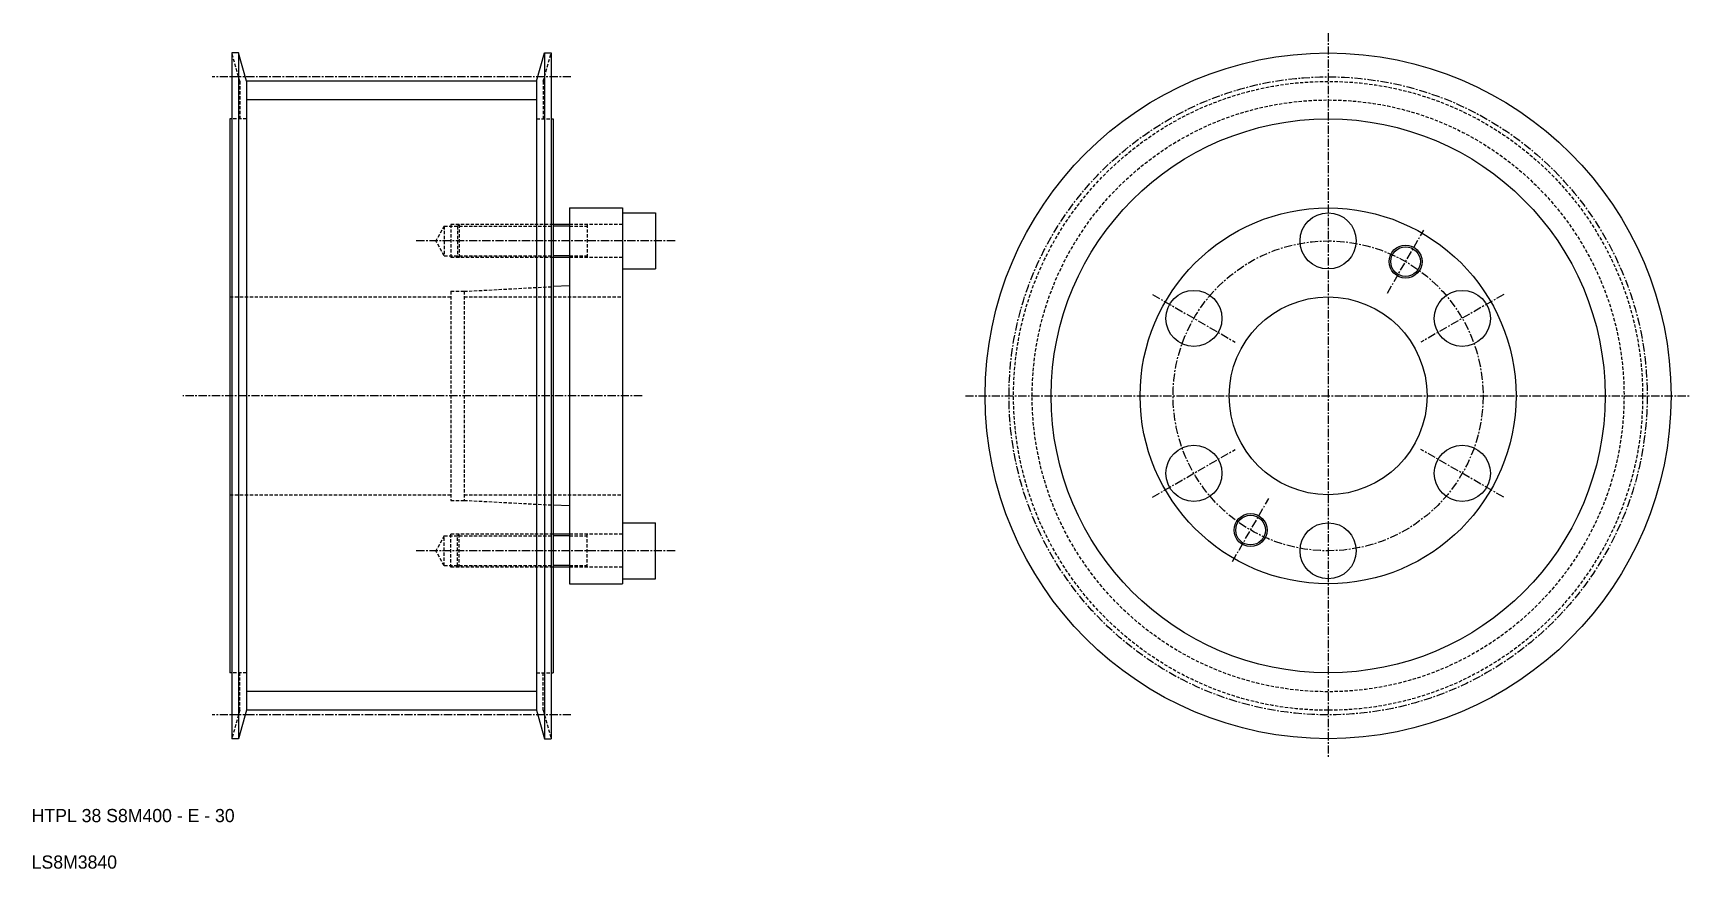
# Model space of a CAD drawing. Extents: x 79 to 330, y 88 to 215.
import ezdxf

# ---------------------------------------------------------------- set-up
doc = ezdxf.new("R2010")
doc.units = 0
doc.linetypes.add('CENTER', pattern=[2, 1.25, -0.25, 0.25, -0.25])
doc.linetypes.add('DASHED', pattern=[0.75, 0.5, -0.25])
doc.layers.get('0').update_dxf_attribs({"linetype": 'CONTINUOUS'})
doc.layers.add('CENTER', color=1, linetype='CENTER')

msp = doc.modelspace()

# ---------------------------------------------------------------- linework, layer by layer
at = {"color": 3, "linetype": 'DASHED'}
for p, q in [((110.32, 207.36), (109.12, 211.66)), ((156.32, 207.36), (157.52, 211.66)), ((110.32, 207.36), (110.32, 201.66)), ((156.32, 207.36), (156.32, 201.66)), ((111.32, 201.66), (109.12, 201.66)), ((155.32, 201.66), (157.52, 201.66)), ((141.32, 185.41), (140.02, 183.16)), ((141.32, 185.41), (141.32, 180.91)), ((141.32, 185.41), (157.82, 185.41)), ((142.32, 185.66), (142.32, 180.66)), ((157.82, 185.66), (142.32, 185.66)), ((143.57, 185.66), (143.32, 185.41)), ((143.32, 185.41), (143.32, 180.91)), ((143.57, 185.66), (143.57, 180.66)), ((168.32, 185.66), (160.32, 185.66)), ((160.32, 185.41), (162.99, 185.41)), ((162.99, 185.66), (162.99, 180.66)), ((141.32, 180.91), (140.02, 183.16)), ((141.32, 180.91), (157.82, 180.91)), ((157.82, 180.66), (142.32, 180.66)), ((143.57, 180.66), (143.32, 180.91)), ((160.32, 180.91), (162.99, 180.91)), ((168.32, 180.66), (160.32, 180.66)), ((144.32, 175.51), (157.82, 176.23)), ((108.82, 174.66), (142.32, 174.66)), ((142.32, 175.51), (144.32, 175.51)), ((142.32, 175.51), (142.32, 143.81)), ((144.32, 175.51), (144.32, 143.81)), ((144.32, 174.66), (168.32, 174.66)), ((108.82, 144.66), (142.32, 144.66)), ((142.32, 143.81), (144.32, 143.81)), ((144.32, 144.66), (168.32, 144.66)), ((144.32, 143.81), (157.82, 143.1)), ((141.32, 138.41), (140.02, 136.16)), ((141.32, 133.91), (141.32, 138.41)), ((141.32, 138.41), (157.82, 138.41)), ((142.32, 133.66), (142.32, 138.66)), ((157.82, 138.66), (142.32, 138.66)), ((143.57, 138.66), (143.32, 138.41)), ((143.32, 133.91), (143.32, 138.41)), ((143.57, 133.66), (143.57, 138.66)), ((168.32, 138.66), (160.32, 138.66)), ((160.32, 138.41), (162.99, 138.41)), ((162.99, 133.66), (162.99, 138.66)), ((141.32, 133.91), (140.02, 136.16)), ((141.32, 133.91), (157.82, 133.91)), ((157.82, 133.66), (142.32, 133.66)), ((143.57, 133.66), (143.32, 133.91)), ((160.32, 133.91), (162.99, 133.91)), ((168.32, 133.66), (160.32, 133.66)), ((111.32, 117.66), (109.12, 117.66)), ((110.32, 111.97), (110.32, 117.66)), ((155.32, 117.66), (157.52, 117.66)), ((156.32, 111.97), (156.32, 117.66)), ((110.32, 111.97), (109.12, 107.66)), ((156.32, 111.97), (157.52, 107.66))]:
    msp.add_line(p, q, dxfattribs=at)
at = {"color": 7, "linetype": 'CONTINUOUS'}
for p, q in [((110.12, 211.66), (109.12, 211.66)), ((109.12, 211.66), (109.12, 107.66)), ((111.32, 207.36), (110.12, 211.66)), ((110.12, 211.66), (110.12, 107.66)), ((155.32, 207.36), (156.52, 211.66)), ((156.52, 211.66), (157.52, 211.66)), ((156.52, 211.66), (156.52, 107.66)), ((157.52, 211.66), (157.52, 107.66)), ((111.32, 207.36), (111.32, 111.97)), ((155.32, 207.36), (111.32, 207.36)), ((155.32, 207.36), (155.32, 111.97)), ((109.12, 201.66), (108.82, 201.66)), ((108.82, 201.66), (108.82, 117.66)), ((157.52, 201.66), (157.82, 201.66)), ((157.82, 201.66), (157.82, 117.66)), ((160.32, 188.16), (168.32, 188.16)), ((160.32, 188.16), (160.32, 131.16)), ((168.32, 188.16), (168.32, 131.16)), ((168.32, 187.41), (173.32, 187.41)), ((173.32, 187.41), (173.32, 178.91)), ((160.32, 185.66), (157.82, 185.66)), ((160.32, 180.66), (157.82, 180.66)), ((168.32, 178.91), (173.32, 178.91)), ((168.32, 178.91), (173.32, 178.91)), ((160.32, 176.36), (157.82, 176.23)), ((160.32, 142.96), (157.82, 143.1)), ((160.32, 138.66), (157.82, 138.66)), ((168.32, 140.41), (173.32, 140.41)), ((168.32, 140.41), (173.32, 140.41)), ((173.32, 131.91), (173.32, 140.41)), ((160.32, 133.66), (157.82, 133.66)), ((160.32, 131.16), (168.32, 131.16)), ((168.32, 131.91), (173.32, 131.91)), ((109.12, 117.66), (108.82, 117.66)), ((157.52, 117.66), (157.82, 117.66)), ((111.32, 111.97), (110.12, 107.66)), ((155.32, 111.97), (111.32, 111.97)), ((155.32, 111.97), (156.52, 107.66)), ((110.12, 107.66), (109.12, 107.66)), ((156.52, 107.66), (157.52, 107.66))]:
    msp.add_line(p, q, dxfattribs=at)
at = {"color": 3, "linetype": 'CONTINUOUS'}
for p, q in [((155.32, 204.53), (111.32, 204.53)), ((160.32, 185.41), (157.82, 185.41)), ((160.32, 180.91), (157.82, 180.91)), ((160.32, 138.41), (157.82, 138.41)), ((160.32, 133.91), (157.82, 133.91)), ((155.32, 114.8), (111.32, 114.8))]:
    msp.add_line(p, q, dxfattribs=at)
at = {"color": 7, "linetype": 'CONTINUOUS'}
for centre, radius in [((275.32, 159.66), 52), ((275.32, 159.66), 42), ((275.32, 159.66), 28.5), ((275.32, 159.66), 28.5), ((275.32, 183.16), 4.25), ((287.07, 180.01), 2.25), ((254.97, 171.41), 4.25), ((275.32, 159.66), 15), ((295.67, 171.41), 4.25), ((254.97, 147.91), 4.25), ((295.67, 147.91), 4.25), ((263.57, 139.31), 2.25), ((275.32, 136.16), 4.25)]:
    msp.add_circle(centre, radius, dxfattribs=at)
at = {"color": 3, "linetype": 'DASHED'}
for radius in [47.69, 44.87]:
    msp.add_circle((275.32, 159.66), radius, dxfattribs=at)
at = {"color": 3, "linetype": 'CONTINUOUS'}
for centre in [(287.07, 180.01), (263.57, 139.31)]:
    msp.add_circle(centre, 2.5, dxfattribs=at)
at = {"layer": 'CENTER', "color": 1, "linetype": 'CENTER'}
for p, q in [((275.32, 214.66), (275.32, 104.66)), ((160.52, 208.05), (106.12, 208.05)), ((284.32, 175.25), (289.82, 184.78)), ((176.32, 183.16), (137.02, 183.16)), ((248.69, 175.04), (261.25, 167.79)), ((301.95, 175.04), (289.39, 167.79)), ((171.32, 159.66), (101.69, 159.66)), ((220.32, 159.66), (330.32, 159.66)), ((248.69, 144.29), (261.25, 151.54)), ((301.95, 144.29), (289.39, 151.54)), ((260.82, 134.55), (266.32, 144.07)), ((176.32, 136.16), (137.02, 136.16)), ((160.52, 111.28), (106.12, 111.28))]:
    msp.add_line(p, q, dxfattribs=at)
for radius in [48.38, 23.5]:
    msp.add_circle((275.32, 159.66), radius, dxfattribs=at)

# ---------------------------------------------------------------- texts
at = {"color": 7, "linetype": 'CONTINUOUS'}
for s, p in [('HTPL 38 S8M400 - E - 30', (78.76, 95.01)), ('LS8M3840', (78.76, 87.96))]:
    msp.add_text(s, height=2, dxfattribs=at).set_placement(p)

doc.saveas('drawing.dxf')
